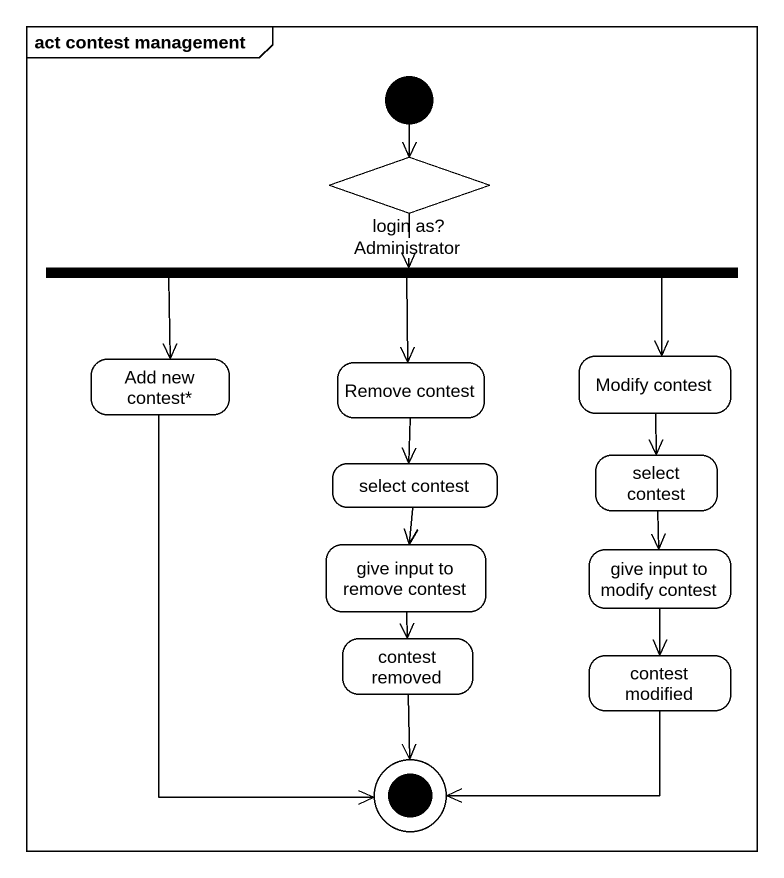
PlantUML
@startuml
mainframe act contest management
hide empty description
state "login as?" as login_as <<choice>>
state fork1 <<fork>>
state "Add new contest*" as Add_new_contest
state "Remove contest" as Remove_contest
state "Modify contest" as Modify_contest
state "select contest" as select_contest
state "select contest" as select_contest_2
state "give input to remove contest" as give_input_to_remove_contest
state "give input to modify contest" as give_input_to_modify_contest
state "contest removed" as contest_removed
state "contest modified" as contest_modified
[*] --> login_as
login_as --> fork1 : Administrator
fork1 -left-> Add_new_contest
fork1 --> Remove_contest
fork1 -right-> Modify_contest
Remove_contest --> select_contest
Modify_contest --> select_contest_2
select_contest --> give_input_to_remove_contest
select_contest_2 --> give_input_to_modify_contest
give_input_to_remove_contest --> contest_removed
give_input_to_modify_contest --> contest_modified
Add_new_contest --> [*]
contest_removed --> [*]
contest_modified -left-> [*]
@enduml
